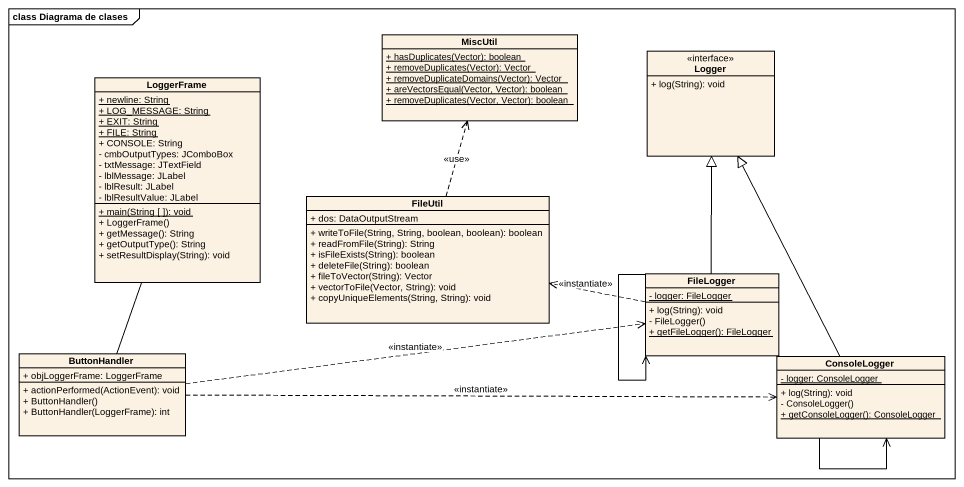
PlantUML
@startuml
mainframe class Diagrama de clases
hide circle
hide empty members
skinparam classAttributeIconSize 0
class MiscUtil {
  {static} + hasDuplicates(Vector): boolean
  {static} + removeDuplicates(Vector): Vector
  {static} + removeDuplicateDomains(Vector): Vector
  {static} + areVectorsEqual(Vector, Vector): boolean
  {static} + removeDuplicates(Vector, Vector): boolean
}
class LoggerFrame {
  {static} + newline: String
  {static} + LOG_MESSAGE: String
  {static} + EXIT: String
  {static} + FILE: String
  + CONSOLE: String
  - cmbOutputTypes: JComboBox
  - txtMessage: JTextField
  - lblMessage: JLabel
  - lblResult: JLabel
  - lblResultValue: JLabel
  {static} + main(String [ ]): void
  + LoggerFrame()
  + getMessage(): String
  + getOutputType(): String
  + setResultDisplay(String): void
}
class Logger <<interface>> {
  + log(String): void
}
class FileUtil {
  + dos: DataOutputStream
  + writeToFile(String, String, boolean, boolean): boolean
  + readFromFile(String): String
  + isFileExists(String): boolean
  + deleteFile(String): boolean
  + fileToVector(String): Vector
  + vectorToFile(Vector, String): void
  + copyUniqueElements(String, String): void
}
class FileLogger {
  {static} - logger: FileLogger
  + log(String): void
  - FileLogger()
  {static} + getFileLogger(): FileLogger
}
class ButtonHandler {
  + objLoggerFrame: LoggerFrame
  + actionPerformed(ActionEvent): void
  + ButtonHandler()
  + ButtonHandler(LoggerFrame): int
}
class ConsoleLogger {
  {static} - logger: ConsoleLogger
  + log(String): void
  - ConsoleLogger()
  {static} + getConsoleLogger(): ConsoleLogger
}
LoggerFrame -- ButtonHandler
FileUtil .up.> MiscUtil : <<use>>
FileLogger -up-|> Logger
FileLogger .left.> FileUtil : <<instantiate>>
FileLogger --> FileLogger
ButtonHandler .right.> FileLogger : <<instantiate>>
ButtonHandler .right.> ConsoleLogger : <<instantiate>>
ConsoleLogger -up-|> Logger
ConsoleLogger --> ConsoleLogger
@enduml
